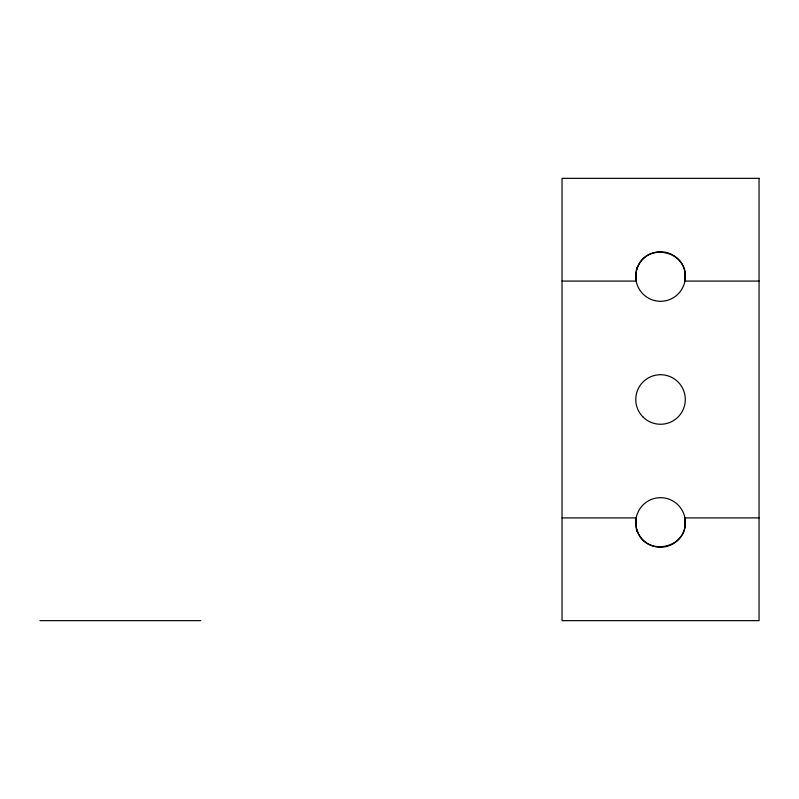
<?xml version="1.0" encoding="UTF-8"?>
<svg xmlns="http://www.w3.org/2000/svg" width="799" height="799" viewBox="0 0 799 799"><rect width="100%" height="100%" fill="white"/><g stroke="black" fill="none" stroke-linecap="round" stroke-linejoin="round"><path stroke-width="1.2" d="M562.037 281.078L636.374 281.078L636.374 271.97M636.613 531.345L635.774 522.456L636.374 517.902L562.037 517.902M636.613 267.635L635.774 276.524L636.374 281.078M759.05 281.078L684.713 281.078C691.295 250.786 644.084 240.09 636.613 270.112M684.713 527L684.713 517.902L759.05 517.902M39.95 620.653L200.819 620.653M636.613 528.868C644.084 558.891 691.295 548.204 684.713 517.902M684.713 271.98L684.713 281.078M636.374 517.902L636.374 527M685.292 277.603A24.769 24.769 0 0 1 647.849 297.797A24.769 24.769 0 0 1 647.849 255.261A24.769 24.769 0 0 1 685.292 275.455M685.292 523.525A24.769 24.769 0 0 1 647.849 543.729A24.769 24.769 0 0 1 647.849 501.183A24.769 24.769 0 0 1 685.292 521.377M759.05 178.347L562.037 178.347L562.037 620.653L759.05 620.653L759.05 178.347M643.025 417.008A24.769 24.769 0 0 0 684.463 405.902A24.769 24.769 0 0 0 654.131 375.56A24.769 24.769 0 0 0 643.025 417.008"/></g></svg>
